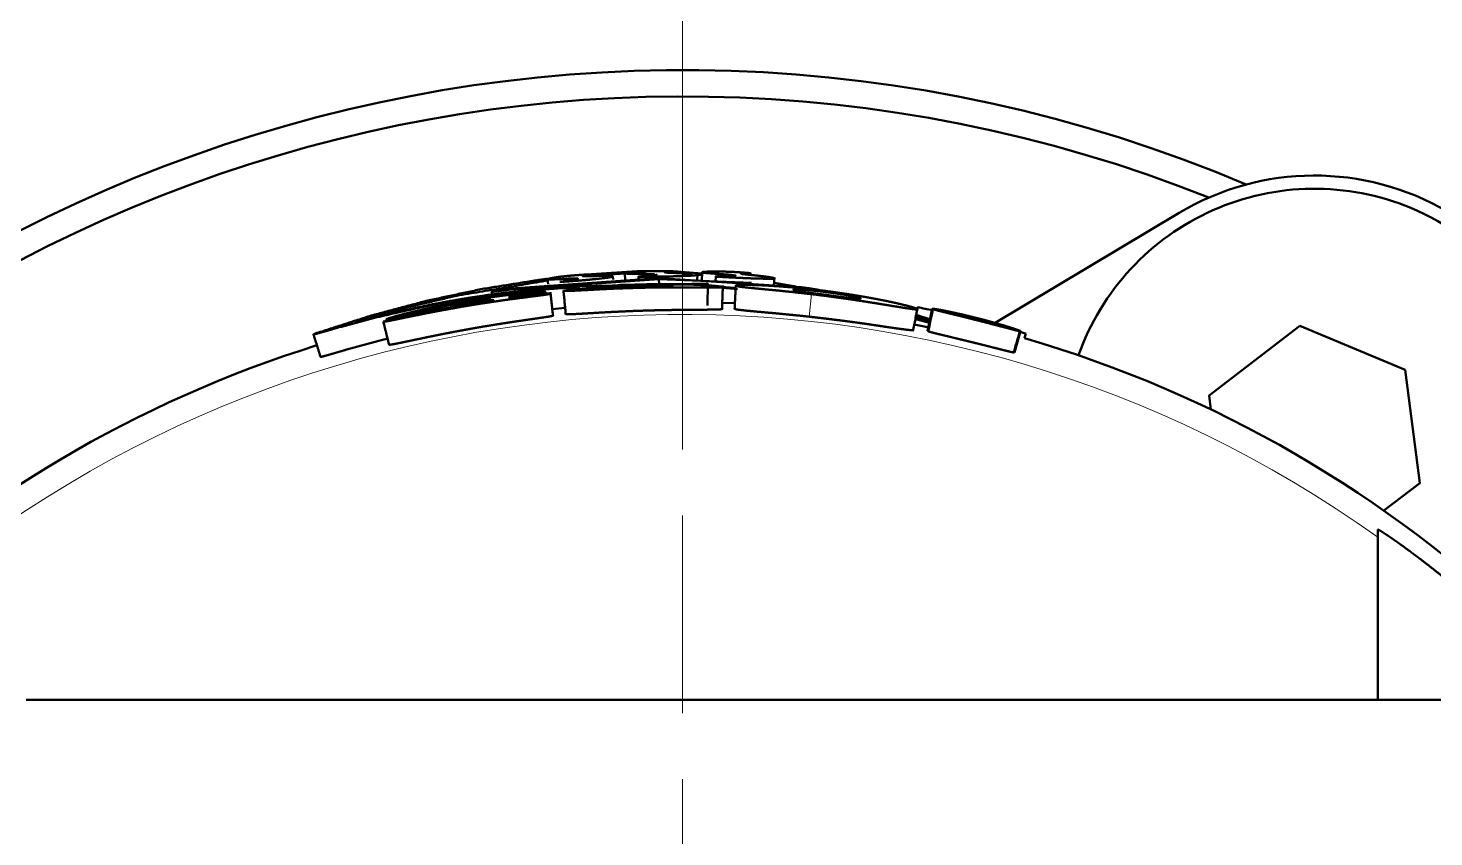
# Paper-space layout 'Layout1' of a CAD drawing. Header units: millimetres. Extents: x 0 to 420, y 0 to 297.
# Drawn here: x 152.55 to 173.88, y 252.04 to 264.31 of the extents above; entities that cross this region are included whole.
import ezdxf

# ---------------------------------------------------------------- set-up
doc = ezdxf.new("R2010")
doc.units = ezdxf.units.MM
doc.layers.add('170', color=7, linetype='Continuous', true_color=0xffffff)

psp = doc.layouts.get("Layout1")

# ---------------------------------------------------------------- linework, layer by layer
at = {"layer": '170', "color": 5, "linetype": 'Continuous', "lineweight": 13}
for p, q in [((162.478, 257.917), (162.478, 266.667)), ((162.478, 253.917), (162.478, 256.917)), ((162.478, 244.167), (162.478, 252.917))]:
    psp.add_line(p, q, dxfattribs=at)
at = {"layer": '170', "color": 155, "linetype": 'Continuous', "lineweight": 50}
for p, q in [((170.012, 261.505), (167.219, 259.835)), ((159.872, 260.358), (162.119, 260.512)), ((159.872, 260.344), (162.119, 260.498)), ((160.43, 260.499), (160.438, 260.425)), ((160.671, 260.503), (160.675, 260.466)), ((160.921, 260.393), (162.861, 260.436)), ((161.092, 260.534), (161.088, 260.57)), ((161.602, 260.586), (161.091, 260.549)), ((161.781, 260.62), (161.094, 260.575)), ((161.423, 260.496), (161.418, 260.539)), ((161.601, 260.596), (161.606, 260.477)), ((161.808, 260.541), (161.81, 260.491)), ((162.068, 260.623), (162.107, 260.623)), ((162.119, 260.512), (164.265, 260.378)), ((162.119, 260.498), (163.522, 260.442)), ((162.119, 260.498), (162.12, 260.423)), ((162.774, 260.583), (162.453, 260.61)), ((162.699, 260.476), (162.701, 260.577)), ((162.774, 260.558), (162.702, 260.564)), ((162.774, 260.611), (162.771, 260.471)), ((162.861, 260.436), (162.854, 260.1)), ((162.98, 260.544), (162.977, 260.458)), ((163.043, 260.577), (163.042, 260.541)), ((163.504, 260.548), (163.507, 260.593)), ((163.864, 260.403), (163.874, 260.523)), ((164.194, 260.389), (163.868, 260.444)), ((159.578, 260.312), (159.586, 260.259)), ((160.716, 260.335), (160.717, 260.329)), ((161.536, 260.414), (162.86, 260.419)), ((163.036, 260.382), (162.86, 260.394)), ((163.311, 260.349), (163.087, 260.367)), ((164.192, 260.373), (164.266, 260.364)), ((157.937, 259.856), (158.773, 260.041)), ((157.978, 259.888), (158.794, 260.067)), ((158.794, 260.067), (158.8, 260.034)), ((160.5, 260.045), (160.695, 260.065)), ((163.079, 260.142), (163.271, 260.134)), ((166.194, 259.713), (166.264, 260.05)), ((165.992, 259.811), (166.216, 259.766)), ((166.231, 259.835), (166.009, 259.893)), ((166.233, 259.847), (166.012, 259.905)), ((166.236, 259.865), (166.016, 259.931)), ((166.241, 259.889), (166.021, 259.956)), ((170.465, 258.737), (171.841, 259.789)), ((171.841, 259.789), (173.44, 259.123)), ((157.364, 259.426), (158.001, 259.598)), ((166.194, 259.713), (166.205, 259.714)), ((167.513, 259.388), (167.606, 259.71)), ((167.594, 259.711), (167.598, 259.727)), ((167.686, 259.675), (167.665, 259.604)), ((167.503, 259.394), (167.513, 259.388)), ((173.44, 259.123), (173.663, 257.406)), ((170.493, 258.523), (170.465, 258.737)), ((173.663, 257.406), (173.118, 256.989)), ((173.024, 255.119), (173.024, 255.372))]:
    psp.add_line(p, q, dxfattribs=at)
at = {"layer": '170', "color": 155, "linetype": 'Continuous', "lineweight": 13}
for p, q in [((162.265, 260.541), (162.265, 260.51)), ((164.433, 260.272), (164.396, 259.93))]:
    psp.add_line(p, q, dxfattribs=at)
at = {"layer": '170', "color": 155, "linetype": 'Continuous', "lineweight": 50}
for centre, radius, start, end in [((162.478, 241.667), 22, 67.125, 232.2806), ((162.478, 241.667), 21.6, 68.3062, 231.0994), ((172.064, 258.071), 4, 59.7, 120.874), ((172.064, 258.071), 3.8, 67.4, 160.415), ((172.064, 258.071), 3.8, 318.5787, 67.4), ((162.475, 241.793), 18.625, 78.2398, 78.9617), ((162.475, 241.793), 18.625, 73.7517, 74.1023), ((162.475, 241.793), 18.552, 46.0839, 73.7517), ((162.475, 241.793), 18.552, 107.3942, 133.7517)]:
    psp.add_arc(centre, radius, start, end, dxfattribs=at)
at = {"layer": '170', "color": 155, "linetype": 'Continuous', "lineweight": 13}
for centre, radius, start, end in [((172.064, 258.071), 3.8, 67.4, 160.415), ((172.064, 258.071), 3.8, 318.5787, 67.4), ((162.475, 241.793), 18.17, 54.5062, 129.1987)]:
    psp.add_arc(centre, radius, start, end, dxfattribs=at)
at = {"layer": '170', "color": 155, "linetype": 'Continuous', "lineweight": 50}
for points, knots in [([(160.43, 260.505), (160.252, 260.481), (159.417, 260.347), (158.585, 260.169), (157.754, 259.948), (156.929, 259.683)], [0, 0, 0.049715, 0.284529, 0.520704, 0.759331, 1, 1]), ([(160.433, 260.48), (159.051, 260.248), (158.281, 260.068), (157.516, 259.85)], [0, 0, 0.469129, 0.73365, 1, 1]), ([(160.591, 260.532), (160.557, 260.527), (160.527, 260.522), (160.498, 260.517), (160.474, 260.512), (160.455, 260.508), (160.441, 260.504), (160.433, 260.501), (160.43, 260.499)], [0, 0, 0.20824, 0.39321, 0.573424, 0.722486, 0.839842, 0.925083, 0.97785, 1, 1]), ([(160.43, 260.499), (160.434, 260.497), (160.443, 260.496), (160.461, 260.495), (160.488, 260.495), (160.522, 260.496), (160.565, 260.498), (160.614, 260.5), (160.671, 260.503)], [0, 0, 0.015376, 0.053532, 0.130096, 0.240258, 0.383404, 0.558461, 0.764451, 1, 1]), ([(161.056, 260.564), (161.067, 260.566), (161.076, 260.567), (161.08, 260.567), (161.083, 260.568), (161.085, 260.568), (161.087, 260.569), (161.088, 260.57), (161.087, 260.57), (161.083, 260.571), (161.077, 260.571), (161.068, 260.571), (161.056, 260.571), (161.043, 260.57), (161.027, 260.57), (161.01, 260.569), (160.991, 260.568), (160.97, 260.567), (160.948, 260.566), (160.925, 260.564), (160.9, 260.562), (160.875, 260.56), (160.85, 260.559), (160.824, 260.556), (160.798, 260.554), (160.773, 260.552), (160.748, 260.55), (160.724, 260.547), (160.701, 260.545), (160.678, 260.543), (160.668, 260.541), (160.657, 260.54), (160.638, 260.538), (160.621, 260.536), (160.605, 260.534), (160.591, 260.532)], [0, 0, 0.021449, 0.038304, 0.045079, 0.050735, 0.055211, 0.058496, 0.061542, 0.063978, 0.071219, 0.083386, 0.100157, 0.121503, 0.147058, 0.176262, 0.209095, 0.245288, 0.28422, 0.325716, 0.369856, 0.415844, 0.46286, 0.510884, 0.559488, 0.607856, 0.655831, 0.70322, 0.749137, 0.793024, 0.834919, 0.8551, 0.874581, 0.911017, 0.944184, 0.974031, 1, 1]), ([(160.617, 260.459), (160.618, 260.459), (160.62, 260.459), (160.622, 260.459), (160.627, 260.459), (160.632, 260.459), (160.639, 260.459), (160.646, 260.459), (160.655, 260.46), (160.665, 260.46), (160.676, 260.461), (160.688, 260.462), (160.714, 260.463), (160.744, 260.465), (160.776, 260.468), (160.828, 260.472), (160.845, 260.473), (160.882, 260.476)], [0, 0, 0.001951, 0.008458, 0.019526, 0.035139, 0.055396, 0.080345, 0.109678, 0.143045, 0.18045, 0.222007, 0.267294, 0.367076, 0.479019, 0.600734, 0.795711, 0.863321, 1, 1]), ([(160.671, 260.503), (160.721, 260.506), (160.765, 260.508), (160.803, 260.509), (160.834, 260.509), (160.847, 260.509), (160.858, 260.509), (160.868, 260.509), (160.876, 260.508), (160.886, 260.507), (160.89, 260.505), (160.889, 260.504), (160.886, 260.502), (160.882, 260.501), (160.875, 260.499), (160.858, 260.495), (160.833, 260.491), (160.818, 260.489), (160.801, 260.486), (160.783, 260.484), (160.763, 260.481), (160.719, 260.475), (160.669, 260.468)], [0, 0, 0.112883, 0.211519, 0.296111, 0.366495, 0.396177, 0.421905, 0.443615, 0.461436, 0.485382, 0.494441, 0.497975, 0.504972, 0.515786, 0.530468, 0.571345, 0.627736, 0.661793, 0.699642, 0.740993, 0.785842, 0.885912, 1, 1]), ([(160.882, 260.476), (160.885, 260.476), (160.929, 260.48), (160.972, 260.483), (161.013, 260.487), (161.05, 260.49), (161.073, 260.492), (161.093, 260.495)], [0, 0, 0.01467, 0.223735, 0.426644, 0.618522, 0.793297, 0.902939, 1, 1]), ([(160.959, 260.547), (160.96, 260.549), (160.965, 260.55), (160.973, 260.552), (160.984, 260.554), (161.014, 260.559), (161.056, 260.564)], [0, 0, 0.021539, 0.073367, 0.156418, 0.269746, 0.578523, 1, 1]), ([(161.114, 260.546), (161.079, 260.545), (161.048, 260.544), (161.021, 260.544), (160.999, 260.544), (160.981, 260.544), (160.969, 260.545), (160.961, 260.546), (160.959, 260.547)], [0, 0, 0.227031, 0.426797, 0.598244, 0.740261, 0.85169, 0.931818, 0.980905, 1, 1]), ([(161.093, 260.495), (161.166, 260.502), (161.23, 260.509), (161.285, 260.515), (161.331, 260.521), (161.341, 260.522), (161.351, 260.523), (161.36, 260.525), (161.368, 260.526), (161.383, 260.528), (161.395, 260.531), (161.411, 260.535), (161.418, 260.538), (161.418, 260.54), (161.414, 260.541), (161.409, 260.543), (161.4, 260.544), (161.377, 260.546), (161.343, 260.548), (161.322, 260.548), (161.299, 260.549), (161.274, 260.549), (161.247, 260.549), (161.185, 260.548), (161.114, 260.546)], [0, 0, 0.115459, 0.216742, 0.304097, 0.377381, 0.393476, 0.408633, 0.422761, 0.435916, 0.459237, 0.478648, 0.505833, 0.517813, 0.520561, 0.526087, 0.53537, 0.548493, 0.586244, 0.639356, 0.67174, 0.707982, 0.74784, 0.791234, 0.888497, 1, 1]), ([(161.778, 260.611), (161.733, 260.608), (161.695, 260.604), (161.663, 260.6), (161.637, 260.597), (161.627, 260.596), (161.618, 260.594), (161.611, 260.592), (161.606, 260.591), (161.602, 260.588), (161.604, 260.586), (161.608, 260.585), (161.614, 260.584), (161.622, 260.583), (161.632, 260.583), (161.656, 260.581), (161.686, 260.58), (161.724, 260.58), (161.767, 260.579), (161.816, 260.579), (161.871, 260.578)], [0, 0, 0.10013, 0.185954, 0.257763, 0.315426, 0.338799, 0.358342, 0.373887, 0.385551, 0.397548, 0.405199, 0.414614, 0.428084, 0.445552, 0.466874, 0.520669, 0.58914, 0.672143, 0.768791, 0.878099, 1, 1]), ([(162.038, 260.622), (162, 260.621), (161.962, 260.62), (161.943, 260.619), (161.925, 260.619), (161.907, 260.618), (161.889, 260.617), (161.857, 260.616), (161.827, 260.614), (161.8, 260.613), (161.778, 260.611)], [0, 0, 0.148286, 0.293336, 0.364677, 0.435193, 0.504326, 0.571202, 0.697196, 0.81274, 0.914906, 1, 1]), ([(162.068, 260.623), (161.988, 260.623), (161.914, 260.623), (161.854, 260.622), (161.804, 260.621), (161.792, 260.62), (161.781, 260.62)], [0, 0, 0.276614, 0.537052, 0.74354, 0.920595, 0.961699, 1, 1]), ([(161.859, 260.543), (161.838, 260.542), (161.822, 260.54), (161.816, 260.54), (161.812, 260.539), (161.809, 260.539), (161.808, 260.538), (161.808, 260.538), (161.81, 260.537), (161.814, 260.537), (161.819, 260.536), (161.825, 260.536), (161.833, 260.536), (161.842, 260.536), (161.853, 260.536), (161.864, 260.536), (161.877, 260.536), (161.891, 260.536), (161.905, 260.536), (161.936, 260.536), (161.97, 260.536), (162.043, 260.537), (162.118, 260.538)], [0, 0, 0.057529, 0.10088, 0.117074, 0.129142, 0.13705, 0.140736, 0.142441, 0.148058, 0.157806, 0.171636, 0.189571, 0.211326, 0.236622, 0.265374, 0.297525, 0.332619, 0.370172, 0.410096, 0.496749, 0.589947, 0.790927, 1, 1]), ([(162.085, 260.566), (162.085, 260.566), (162.084, 260.564), (162.081, 260.563), (162.076, 260.562), (162.069, 260.561), (162.051, 260.558), (162.026, 260.555), (162.011, 260.554), (161.994, 260.553), (161.975, 260.551), (161.955, 260.55), (161.91, 260.547), (161.859, 260.543)], [0, 0, 0.001005, 0.008396, 0.022612, 0.044428, 0.073773, 0.154876, 0.265765, 0.332371, 0.406566, 0.488351, 0.577232, 0.77511, 1, 1]), ([(161.87, 260.578), (161.92, 260.578), (161.963, 260.577), (162, 260.575), (162.031, 260.574), (162.054, 260.572)], [0, 0, 0.270645, 0.505992, 0.706906, 0.873304, 1, 1]), ([(162.117, 260.623), (162.078, 260.622), (162.038, 260.622)], [0, 0, 0.496577, 1, 1]), ([(162.304, 260.615), (162.316, 260.616), (162.326, 260.616), (162.329, 260.617), (162.332, 260.617), (162.333, 260.617), (162.334, 260.618), (162.333, 260.618), (162.332, 260.619), (162.33, 260.619), (162.326, 260.619), (162.317, 260.62), (162.304, 260.621), (162.288, 260.621), (162.27, 260.622), (162.259, 260.622), (162.248, 260.622), (162.237, 260.623), (162.225, 260.623), (162.2, 260.623), (162.173, 260.623), (162.146, 260.623), (162.117, 260.623)], [0, 0, 0.052116, 0.090285, 0.104106, 0.114212, 0.120512, 0.123202, 0.125536, 0.131411, 0.141147, 0.154594, 0.192167, 0.243815, 0.30813, 0.383456, 0.425143, 0.46925, 0.515318, 0.563221, 0.664411, 0.771903, 0.883988, 1, 1]), ([(162.118, 260.538), (162.179, 260.539), (162.237, 260.54), (162.285, 260.541), (162.326, 260.542), (162.332, 260.542), (162.338, 260.543)], [0, 0, 0.276346, 0.54028, 0.756668, 0.946407, 0.973605, 1, 1]), ([(162.364, 260.593), (162.303, 260.595), (162.255, 260.597), (162.246, 260.598), (162.237, 260.599), (162.23, 260.599), (162.223, 260.6), (162.213, 260.601), (162.207, 260.603), (162.205, 260.604), (162.205, 260.604), (162.205, 260.605), (162.207, 260.606), (162.213, 260.607), (162.223, 260.609), (162.237, 260.61), (162.256, 260.612), (162.278, 260.613), (162.304, 260.615)], [0, 0, 0.237574, 0.419388, 0.456197, 0.489328, 0.518542, 0.543851, 0.582955, 0.606879, 0.613344, 0.616801, 0.620305, 0.626981, 0.651325, 0.690755, 0.745348, 0.815389, 0.900469, 1, 1]), ([(162.453, 260.61), (162.423, 260.612), (162.389, 260.614), (162.369, 260.615), (162.349, 260.616), (162.334, 260.616)], [0, 0, 0.25042, 0.54282, 0.703776, 0.872781, 1, 1]), ([(162.338, 260.543), (162.418, 260.545), (162.488, 260.548), (162.55, 260.55), (162.602, 260.552), (162.643, 260.555), (162.673, 260.558), (162.693, 260.561), (162.7, 260.564), (162.7, 260.564)], [0, 0, 0.218507, 0.412243, 0.581195, 0.724387, 0.838699, 0.922258, 0.975484, 0.998525, 1, 1]), ([(162.622, 260.578), (162.616, 260.579), (162.567, 260.583), (162.509, 260.586), (162.441, 260.59), (162.364, 260.593)], [0, 0, 0.025071, 0.214279, 0.440464, 0.702379, 1, 1]), ([(162.95, 260.616), (162.905, 260.615), (162.867, 260.614), (162.834, 260.612), (162.809, 260.611), (162.798, 260.61), (162.79, 260.609), (162.783, 260.607), (162.778, 260.606), (162.773, 260.604), (162.776, 260.602), (162.78, 260.6), (162.786, 260.599), (162.794, 260.598), (162.803, 260.596), (162.827, 260.594), (162.858, 260.591), (162.895, 260.588), (162.939, 260.584), (162.988, 260.581), (163.043, 260.577)], [0, 0, 0.100075, 0.1861, 0.25811, 0.315709, 0.338898, 0.358118, 0.3733, 0.38456, 0.395811, 0.403902, 0.413401, 0.42687, 0.444208, 0.465376, 0.51895, 0.587445, 0.670838, 0.768042, 0.87784, 1, 1]), ([(163.211, 260.61), (163.172, 260.612), (163.134, 260.613), (163.097, 260.614), (163.062, 260.615), (163.045, 260.615), (163.029, 260.616), (163.014, 260.616), (162.999, 260.616), (162.972, 260.616), (162.95, 260.616)], [0, 0, 0.148352, 0.293741, 0.435966, 0.571623, 0.635813, 0.69758, 0.757004, 0.813529, 0.915153, 1, 1]), ([(163.037, 260.543), (163.021, 260.543), (163.007, 260.543), (162.995, 260.542), (162.987, 260.542), (162.981, 260.541), (162.979, 260.541), (162.98, 260.54), (162.985, 260.539), (162.992, 260.538), (163.003, 260.537), (163.016, 260.536), (163.031, 260.535), (163.049, 260.534), (163.068, 260.533), (163.09, 260.532), (163.113, 260.53), (163.162, 260.528), (163.215, 260.525), (163.269, 260.523), (163.296, 260.521), (163.349, 260.519), (163.375, 260.518), (163.425, 260.515), (163.449, 260.514), (163.471, 260.514), (163.491, 260.513), (163.51, 260.512)], [0, 0, 0.027828, 0.051399, 0.070663, 0.085155, 0.094452, 0.098474, 0.100619, 0.108043, 0.120914, 0.138707, 0.160894, 0.187228, 0.21715, 0.250313, 0.286698, 0.32571, 0.409463, 0.49875, 0.590542, 0.636734, 0.727343, 0.771742, 0.856552, 0.895997, 0.933386, 0.968282, 1, 1]), ([(163.043, 260.577), (163.097, 260.573), (163.145, 260.569), (163.166, 260.568), (163.186, 260.566), (163.205, 260.564), (163.221, 260.562), (163.249, 260.559), (163.268, 260.555), (163.275, 260.554), (163.28, 260.552), (163.283, 260.551), (163.284, 260.55), (163.28, 260.548), (163.267, 260.546), (163.258, 260.545), (163.247, 260.545), (163.234, 260.544), (163.219, 260.544), (163.183, 260.543), (163.141, 260.543), (163.117, 260.543), (163.092, 260.543), (163.065, 260.543), (163.037, 260.543)], [0, 0, 0.110738, 0.208632, 0.252744, 0.293605, 0.331152, 0.365195, 0.421542, 0.461925, 0.476236, 0.486614, 0.493095, 0.496131, 0.506108, 0.531665, 0.55037, 0.573092, 0.599882, 0.6306, 0.702817, 0.788684, 0.836604, 0.88785, 0.942399, 1, 1]), ([(163.471, 260.587), (163.487, 260.587), (163.499, 260.587), (163.503, 260.587), (163.505, 260.587), (163.506, 260.588), (163.506, 260.588), (163.505, 260.589), (163.502, 260.589), (163.498, 260.59), (163.492, 260.591), (163.485, 260.592), (163.477, 260.593), (163.468, 260.593), (163.458, 260.594), (163.435, 260.596), (163.409, 260.599), (163.395, 260.6), (163.38, 260.601), (163.365, 260.602), (163.349, 260.603), (163.316, 260.605), (163.282, 260.607), (163.246, 260.609), (163.211, 260.61)], [0, 0, 0.049257, 0.084013, 0.095834, 0.103678, 0.107616, 0.109093, 0.114015, 0.122982, 0.135828, 0.152517, 0.172949, 0.196987, 0.224243, 0.25457, 0.324098, 0.403514, 0.446179, 0.490858, 0.537395, 0.585357, 0.684331, 0.787321, 0.892989, 1, 1]), ([(163.537, 260.561), (163.471, 260.567), (163.419, 260.573), (163.409, 260.574), (163.399, 260.575), (163.39, 260.576), (163.383, 260.577), (163.372, 260.579), (163.365, 260.581), (163.363, 260.582), (163.362, 260.583), (163.363, 260.584), (163.365, 260.584), (163.372, 260.585), (163.383, 260.586), (163.399, 260.587), (163.419, 260.587), (163.443, 260.587), (163.471, 260.587)], [0, 0, 0.232384, 0.414209, 0.451667, 0.485514, 0.515564, 0.541748, 0.582612, 0.607855, 0.614689, 0.618049, 0.621364, 0.627985, 0.652619, 0.692633, 0.747889, 0.817855, 0.901899, 1, 1]), ([(163.51, 260.512), (163.589, 260.51), (163.66, 260.508), (163.721, 260.506), (163.774, 260.505), (163.815, 260.505), (163.845, 260.506), (163.865, 260.508), (163.872, 260.511), (163.869, 260.514), (163.853, 260.519), (163.841, 260.522), (163.826, 260.525), (163.818, 260.526), (163.809, 260.528), (163.799, 260.529), (163.788, 260.531), (163.74, 260.538), (163.681, 260.545), (163.649, 260.549), (163.614, 260.553), (163.576, 260.557), (163.537, 260.561)], [0, 0, 0.113017, 0.213266, 0.300698, 0.37477, 0.4338, 0.476874, 0.504235, 0.515982, 0.523645, 0.546509, 0.563856, 0.585193, 0.597377, 0.610583, 0.624798, 0.639999, 0.709744, 0.793234, 0.839964, 0.890029, 0.943443, 1, 1]), ([(160.879, 260.382), (160.279, 260.336), (159.974, 260.304), (159.669, 260.267), (159.364, 260.224), (159.061, 260.175), (158.759, 260.121), (158.457, 260.062), (157.859, 259.926), (157.265, 259.769)], [0, 0, 0.163804, 0.247447, 0.331096, 0.414783, 0.498458, 0.582064, 0.665628, 0.832731, 1, 1]), ([(160.89, 260.395), (160.376, 260.357), (160.087, 260.329), (159.798, 260.295), (159.509, 260.257), (159.222, 260.214), (158.935, 260.166), (158.649, 260.112), (158.08, 259.991), (157.516, 259.85)], [0, 0, 0.150527, 0.235485, 0.320438, 0.405419, 0.490416, 0.575378, 0.660295, 0.830084, 1, 1]), ([(157.937, 259.856), (157.939, 259.855), (157.946, 259.855), (157.951, 259.855), (157.958, 259.856), (157.966, 259.857), (157.975, 259.858), (157.998, 259.862), (158.025, 259.867), (158.059, 259.873), (158.097, 259.881), (158.14, 259.89), (158.187, 259.899), (158.291, 259.921), (158.32, 259.927), (158.378, 259.939), (158.469, 259.957), (158.532, 259.97), (158.596, 259.983), (158.662, 259.996), (158.695, 260.002), (158.729, 260.008), (158.762, 260.015), (158.796, 260.021), (158.931, 260.046), (159.068, 260.071), (159.137, 260.083), (159.205, 260.094), (159.275, 260.106), (159.344, 260.117), (159.482, 260.139), (159.619, 260.159), (159.754, 260.179), (159.887, 260.197), (159.919, 260.201), (159.985, 260.21), (160.08, 260.222), (160.169, 260.234), (160.226, 260.241), (160.303, 260.251), (160.347, 260.257), (160.368, 260.259), (160.387, 260.262), (160.404, 260.265), (160.412, 260.266), (160.419, 260.267), (160.444, 260.271), (160.461, 260.274), (160.467, 260.276), (160.472, 260.277), (160.474, 260.278), (160.475, 260.279), (160.474, 260.28), (160.471, 260.281), (160.467, 260.281), (160.46, 260.282), (160.441, 260.282), (160.413, 260.281), (160.396, 260.28), (160.377, 260.279), (160.357, 260.278), (160.334, 260.276), (160.31, 260.274), (160.284, 260.273), (160.257, 260.27), (160.229, 260.268), (160.17, 260.263), (160.107, 260.256), (160.074, 260.253), (160.041, 260.25), (160.008, 260.246), (159.974, 260.242), (159.906, 260.234), (159.836, 260.226)], [0, 0, 0.000789, 0.002914, 0.004559, 0.006617, 0.009098, 0.012024, 0.019159, 0.027989, 0.038482, 0.050583, 0.064231, 0.079129, 0.11236, 0.121349, 0.139891, 0.168777, 0.188679, 0.20905, 0.229856, 0.240402, 0.25099, 0.261603, 0.272238, 0.315012, 0.358118, 0.379782, 0.401512, 0.423323, 0.445161, 0.488585, 0.531516, 0.57389, 0.61559, 0.625891, 0.646332, 0.676169, 0.70427, 0.721911, 0.745996, 0.760057, 0.766429, 0.772337, 0.777743, 0.780225, 0.782551, 0.790364, 0.795879, 0.797809, 0.799198, 0.800058, 0.800455, 0.800842, 0.801713, 0.803161, 0.805229, 0.811261, 0.819855, 0.825123, 0.83099, 0.837414, 0.84439, 0.851909, 0.859947, 0.86842, 0.877224, 0.895711, 0.915315, 0.9255, 0.935846, 0.946296, 0.956853, 0.978249, 1, 1]), ([(160.398, 260.304), (160.391, 260.306), (160.372, 260.307), (160.365, 260.307), (160.357, 260.307), (160.348, 260.306), (160.338, 260.306), (160.317, 260.305), (160.292, 260.304), (160.278, 260.303), (160.263, 260.302), (160.248, 260.301), (160.232, 260.3), (160.198, 260.297), (160.162, 260.294), (160.124, 260.291), (160.084, 260.287), (160.042, 260.283), (159.999, 260.278), (159.91, 260.269), (159.817, 260.258), (159.77, 260.252), (159.722, 260.246), (159.674, 260.24), (159.626, 260.233), (159.431, 260.205), (159.235, 260.174)], [0, 0, 0.005627, 0.022259, 0.028249, 0.035008, 0.0425, 0.0507, 0.069254, 0.090698, 0.10248, 0.114954, 0.128113, 0.141885, 0.170925, 0.201829, 0.234516, 0.268927, 0.304765, 0.341637, 0.418043, 0.497611, 0.538417, 0.579628, 0.621008, 0.662554, 0.830223, 1, 1]), ([(159.872, 260.358), (159.845, 260.354), (159.818, 260.35), (159.792, 260.346), (159.766, 260.343), (159.716, 260.335), (159.672, 260.327), (159.652, 260.324), (159.634, 260.321), (159.618, 260.318), (159.605, 260.315), (159.594, 260.313), (159.585, 260.311), (159.582, 260.31), (159.58, 260.309), (159.579, 260.309), (159.578, 260.308), (159.58, 260.308), (159.585, 260.308), (159.593, 260.308), (159.604, 260.309), (159.617, 260.311), (159.633, 260.313), (159.651, 260.315), (159.671, 260.317), (159.692, 260.32), (159.715, 260.323), (159.765, 260.33), (159.791, 260.333), (159.817, 260.337), (159.872, 260.344)], [0, 0, 0.046079, 0.091535, 0.136414, 0.180666, 0.264794, 0.340872, 0.375035, 0.40565, 0.432654, 0.45593, 0.474864, 0.488931, 0.49411, 0.497987, 0.500501, 0.501638, 0.50437, 0.512591, 0.526081, 0.544357, 0.567124, 0.593907, 0.62427, 0.658192, 0.695044, 0.734207, 0.818658, 0.862743, 0.907749, 1, 1]), ([(159.836, 260.226), (159.891, 260.233), (159.996, 260.247), (160.072, 260.256), (160.12, 260.263), (160.187, 260.271), (160.248, 260.279), (160.266, 260.282), (160.283, 260.284), (160.3, 260.286), (160.329, 260.29), (160.353, 260.294), (160.363, 260.296), (160.372, 260.297), (160.38, 260.299), (160.386, 260.3), (160.395, 260.302), (160.398, 260.304)], [0, 0, 0.097101, 0.284313, 0.418837, 0.504871, 0.62445, 0.73164, 0.764401, 0.79535, 0.824192, 0.875494, 0.918391, 0.936707, 0.952872, 0.966721, 0.978204, 0.993922, 1, 1]), ([(161.475, 260.381), (161.356, 260.375), (161.236, 260.368), (161.117, 260.361), (160.997, 260.352), (160.834, 260.34), (160.671, 260.325)], [0, 0, 0.148482, 0.296968, 0.445442, 0.593921, 0.796968, 1, 1]), ([(160.671, 260.325), (160.672, 260.322), (160.683, 260.32), (160.694, 260.32), (160.707, 260.32), (160.725, 260.32), (160.746, 260.321), (160.771, 260.321), (160.8, 260.323), (160.815, 260.323), (160.831, 260.324), (160.848, 260.325), (160.866, 260.326), (160.945, 260.33), (161.058, 260.336), (161.082, 260.338), (161.132, 260.34), (161.183, 260.343), (161.235, 260.346), (161.288, 260.348), (161.341, 260.351), (161.396, 260.354), (161.451, 260.356), (161.675, 260.364), (161.901, 260.37)], [0, 0, 0.002404, 0.011833, 0.020253, 0.031497, 0.045807, 0.063114, 0.083251, 0.106203, 0.118725, 0.131944, 0.145868, 0.160457, 0.224248, 0.315809, 0.335586, 0.375952, 0.417264, 0.459436, 0.502376, 0.546017, 0.590341, 0.635164, 0.816414, 1, 1]), ([(160.921, 260.393), (160.894, 260.381), (160.847, 260.367), (160.832, 260.363), (160.817, 260.359), (160.802, 260.356), (160.786, 260.352), (160.752, 260.344), (160.716, 260.335)], [0, 0, 0.136149, 0.369479, 0.439036, 0.511763, 0.586911, 0.664176, 0.825364, 1, 1]), ([(161.521, 260.389), (161.401, 260.383), (161.281, 260.377), (161.161, 260.37), (161.042, 260.362), (160.879, 260.349), (160.716, 260.335)], [0, 0, 0.148656, 0.297313, 0.44598, 0.594623, 0.797316, 1, 1]), ([(161.901, 260.37), (162.023, 260.373), (162.143, 260.374), (162.262, 260.375), (162.38, 260.375), (162.409, 260.375), (162.466, 260.375), (162.495, 260.375), (162.55, 260.375), (162.604, 260.375), (162.708, 260.374), (162.733, 260.374), (162.78, 260.373), (162.886, 260.372), (162.958, 260.372), (162.974, 260.372), (162.988, 260.372), (163.002, 260.372), (163.014, 260.372), (163.036, 260.373), (163.054, 260.374), (163.062, 260.374), (163.068, 260.374), (163.074, 260.375), (163.078, 260.375), (163.084, 260.377), (163.087, 260.378), (163.086, 260.38), (163.082, 260.382), (163.075, 260.384), (163.064, 260.386), (163.03, 260.39), (162.981, 260.395), (162.967, 260.397), (162.951, 260.398), (162.934, 260.399), (162.916, 260.401), (162.879, 260.404), (162.838, 260.406), (162.816, 260.407), (162.793, 260.409), (162.77, 260.41), (162.746, 260.411), (162.695, 260.414), (162.643, 260.416), (162.589, 260.418), (162.533, 260.419), (162.504, 260.42), (162.475, 260.421), (162.446, 260.421), (162.417, 260.422), (162.358, 260.423), (162.299, 260.423), (162.239, 260.423), (162.179, 260.423), (162.118, 260.423), (162.057, 260.423), (161.996, 260.422), (161.935, 260.421), (161.875, 260.419), (161.815, 260.418), (161.755, 260.416), (161.696, 260.414), (161.637, 260.411), (161.58, 260.408), (161.525, 260.405), (161.472, 260.402)], [0, 0, 0.04335, 0.086261, 0.128695, 0.170604, 0.181001, 0.201545, 0.21164, 0.231458, 0.25075, 0.287616, 0.296448, 0.3134, 0.351295, 0.376724, 0.382328, 0.38756, 0.392401, 0.396867, 0.404679, 0.411061, 0.413733, 0.41606, 0.418044, 0.419673, 0.42192, 0.422973, 0.423611, 0.425178, 0.427946, 0.431992, 0.443988, 0.461476, 0.466759, 0.472417, 0.478412, 0.484709, 0.498191, 0.512841, 0.520603, 0.528662, 0.537026, 0.545673, 0.563606, 0.58226, 0.601592, 0.621563, 0.631775, 0.642087, 0.652446, 0.662859, 0.68384, 0.705011, 0.726347, 0.747842, 0.769506, 0.791262, 0.812976, 0.834588, 0.856107, 0.877513, 0.898798, 0.919935, 0.940911, 0.961427, 0.98116, 1, 1]), ([(161.472, 260.402), (161.485, 260.404), (161.498, 260.406), (161.51, 260.408), (161.521, 260.41), (161.53, 260.412), (161.536, 260.414)], [0, 0, 0.202926, 0.394437, 0.583273, 0.751188, 0.892922, 1, 1]), ([(161.909, 260.406), (161.968, 260.407), (162.027, 260.408), (162.056, 260.408), (162.084, 260.408), (162.111, 260.408), (162.138, 260.408), (162.164, 260.407), (162.188, 260.407), (162.211, 260.407), (162.232, 260.406), (162.251, 260.406), (162.268, 260.405), (162.282, 260.404), (162.294, 260.403), (162.305, 260.403), (162.313, 260.402), (162.319, 260.401), (162.323, 260.4), (162.325, 260.4), (162.325, 260.399), (162.323, 260.398), (162.318, 260.397), (162.312, 260.396), (162.304, 260.396), (162.292, 260.395), (162.279, 260.394), (162.263, 260.394), (162.245, 260.393), (162.225, 260.393), (162.203, 260.392), (162.179, 260.391), (162.153, 260.391), (162.127, 260.39), (162.043, 260.389), (161.925, 260.386), (161.836, 260.384), (161.777, 260.383), (161.748, 260.382), (161.691, 260.381), (161.638, 260.38), (161.613, 260.379), (161.59, 260.379), (161.568, 260.379), (161.548, 260.378), (161.531, 260.378), (161.516, 260.378), (161.504, 260.378), (161.494, 260.379), (161.486, 260.379), (161.48, 260.38), (161.477, 260.38), (161.475, 260.381)], [0, 0, 0.047005, 0.093148, 0.115901, 0.138221, 0.159881, 0.180856, 0.201147, 0.220533, 0.238632, 0.255184, 0.270115, 0.28332, 0.294709, 0.30439, 0.31243, 0.318804, 0.323567, 0.326767, 0.32848, 0.329083, 0.330813, 0.334111, 0.339088, 0.345929, 0.354697, 0.365336, 0.377881, 0.392275, 0.408274, 0.425724, 0.444591, 0.464633, 0.485482, 0.551885, 0.644805, 0.715297, 0.761818, 0.784642, 0.829295, 0.871483, 0.891067, 0.90955, 0.926596, 0.941912, 0.95545, 0.967217, 0.977061, 0.984991, 0.991189, 0.995716, 0.99862, 1, 1]), ([(161.521, 260.389), (161.557, 260.392), (161.597, 260.394), (161.62, 260.395), (161.643, 260.397), (161.667, 260.398), (161.692, 260.399), (161.718, 260.4), (161.744, 260.401), (161.771, 260.402), (161.798, 260.403), (161.853, 260.405), (161.909, 260.406)], [0, 0, 0.093073, 0.198159, 0.255341, 0.315547, 0.378084, 0.442446, 0.508661, 0.576489, 0.645853, 0.716088, 0.857495, 1, 1]), ([(163.282, 260.364), (163.274, 260.364), (163.087, 260.379)], [0, 0, 0.040668, 1, 1]), ([(164.234, 260.366), (164.126, 260.376), (164.022, 260.384), (163.972, 260.388), (163.922, 260.392), (163.874, 260.395), (163.85, 260.396), (163.826, 260.398), (163.737, 260.403), (163.654, 260.407), (163.616, 260.408), (163.58, 260.409), (163.562, 260.41), (163.545, 260.41), (163.529, 260.411), (163.513, 260.411), (163.456, 260.412), (163.407, 260.412), (163.386, 260.412), (163.367, 260.411), (163.35, 260.411), (163.336, 260.41), (163.312, 260.408), (163.296, 260.406), (163.287, 260.404), (163.283, 260.401), (163.284, 260.399), (163.286, 260.398), (163.289, 260.396), (163.295, 260.394), (163.31, 260.391), (163.333, 260.387), (163.347, 260.385), (163.364, 260.382), (163.382, 260.38), (163.403, 260.378), (163.451, 260.372), (163.507, 260.367), (163.539, 260.363), (163.573, 260.36), (163.591, 260.358), (163.629, 260.355), (163.73, 260.345), (163.819, 260.337), (163.866, 260.332), (163.915, 260.328), (163.964, 260.323), (164.015, 260.317), (164.119, 260.307), (164.227, 260.295)], [0, 0, 0.056653, 0.11139, 0.138021, 0.164137, 0.189707, 0.202285, 0.214682, 0.261786, 0.304893, 0.324963, 0.344041, 0.353208, 0.362119, 0.370763, 0.379113, 0.409315, 0.43474, 0.445775, 0.455727, 0.464585, 0.472329, 0.484667, 0.493166, 0.498282, 0.500591, 0.501411, 0.502756, 0.504839, 0.507725, 0.516096, 0.528268, 0.53588, 0.544558, 0.554388, 0.565362, 0.59062, 0.620474, 0.637219, 0.655215, 0.664691, 0.684417, 0.737761, 0.784603, 0.809433, 0.835116, 0.861423, 0.88822, 0.943209, 1, 1]), ([(164.229, 260.317), (164.208, 260.321), (164.192, 260.324), (164.18, 260.327), (164.172, 260.329), (164.165, 260.332), (164.162, 260.334), (164.159, 260.336), (164.159, 260.338), (164.16, 260.339), (164.162, 260.341), (164.166, 260.342), (164.173, 260.343), (164.194, 260.345), (164.232, 260.344)], [0, 0, 0.141765, 0.250731, 0.333088, 0.39397, 0.437642, 0.467365, 0.487011, 0.499941, 0.512447, 0.532033, 0.562282, 0.605938, 0.748453, 1, 1]), ([(164.227, 260.295), (164.297, 260.287), (164.368, 260.279), (164.442, 260.271), (164.516, 260.262), (164.59, 260.252), (164.665, 260.243)], [0, 0, 0.159955, 0.321478, 0.48957, 0.658507, 0.829123, 1, 1]), ([(164.665, 260.259), (164.595, 260.268), (164.509, 260.278), (164.476, 260.283), (164.427, 260.289), (164.397, 260.293), (164.382, 260.295), (164.355, 260.298), (164.342, 260.3), (164.318, 260.303), (164.296, 260.306), (164.276, 260.309), (164.258, 260.312), (164.243, 260.315), (164.229, 260.317)], [0, 0, 0.160483, 0.3568, 0.433714, 0.544713, 0.614226, 0.647519, 0.710984, 0.740877, 0.796383, 0.846788, 0.892384, 0.933067, 0.968846, 1, 1]), ([(164.232, 260.344), (164.261, 260.343), (164.299, 260.34), (164.31, 260.34), (164.321, 260.339), (164.333, 260.338), (164.346, 260.337), (164.373, 260.335), (164.401, 260.332), (164.432, 260.329), (164.465, 260.325), (164.498, 260.322), (164.532, 260.318), (164.603, 260.31), (164.673, 260.301)], [0, 0, 0.066257, 0.151637, 0.176265, 0.202204, 0.229272, 0.257561, 0.317856, 0.383416, 0.453436, 0.52644, 0.602096, 0.680068, 0.839002, 1, 1]), ([(164.671, 260.317), (164.599, 260.326), (164.527, 260.334), (164.454, 260.343), (164.38, 260.351), (164.307, 260.359), (164.234, 260.366)], [0, 0, 0.164393, 0.328576, 0.49739, 0.665392, 0.833522, 1, 1]), ([(164.558, 260.331), (164.558, 260.331), (164.556, 260.332), (164.551, 260.334), (164.543, 260.335), (164.533, 260.338), (164.519, 260.34), (164.504, 260.343), (164.486, 260.346), (164.466, 260.349), (164.444, 260.353), (164.421, 260.356), (164.397, 260.36), (164.372, 260.364), (164.346, 260.367), (164.32, 260.371), (164.293, 260.374), (164.265, 260.378)], [0, 0, 0.000144, 0.006574, 0.023976, 0.051682, 0.088814, 0.134776, 0.188613, 0.249526, 0.317461, 0.391115, 0.469344, 0.552013, 0.637988, 0.726013, 0.815867, 0.907463, 1, 1]), ([(164.665, 260.243), (164.804, 260.224), (164.942, 260.205), (165.01, 260.195), (165.077, 260.186), (165.111, 260.18), (165.144, 260.175), (165.211, 260.165), (165.339, 260.145), (165.46, 260.126), (165.518, 260.116), (165.574, 260.107), (165.676, 260.09), (165.723, 260.083), (165.766, 260.076), (165.806, 260.069), (165.843, 260.063), (165.907, 260.054), (165.957, 260.047), (165.967, 260.045), (165.977, 260.044), (165.986, 260.043), (165.994, 260.042), (166.008, 260.041), (166.019, 260.041), (166.034, 260.041), (166.038, 260.044), (166.037, 260.046), (166.034, 260.049), (166.029, 260.052), (166.021, 260.055), (165.997, 260.064), (165.961, 260.075), (165.949, 260.079), (165.938, 260.082), (165.925, 260.085), (165.911, 260.089), (165.881, 260.097), (165.848, 260.105), (165.812, 260.114), (165.773, 260.124), (165.752, 260.128), (165.73, 260.134), (165.707, 260.139), (165.683, 260.144), (165.581, 260.166), (165.469, 260.188), (165.409, 260.2), (165.347, 260.211), (165.283, 260.223), (165.219, 260.234), (165.153, 260.245), (165.086, 260.256), (165.018, 260.267), (164.949, 260.278), (164.81, 260.298), (164.671, 260.317)], [0, 0, 0.050327, 0.100119, 0.124804, 0.149335, 0.161539, 0.173703, 0.197827, 0.244371, 0.288458, 0.309534, 0.329799, 0.366964, 0.383844, 0.399591, 0.414221, 0.427636, 0.450637, 0.468809, 0.472632, 0.47616, 0.479387, 0.482328, 0.487372, 0.491371, 0.496497, 0.498435, 0.499258, 0.500705, 0.50295, 0.506077, 0.515294, 0.52887, 0.533004, 0.537447, 0.542214, 0.547292, 0.558312, 0.570484, 0.58384, 0.598437, 0.606219, 0.614332, 0.622782, 0.631509, 0.668832, 0.70991, 0.731831, 0.754468, 0.777582, 0.801149, 0.825145, 0.849554, 0.874315, 0.899269, 0.949445, 1, 1]), ([(164.673, 260.301), (164.742, 260.292), (164.809, 260.282), (164.842, 260.277), (164.875, 260.272), (164.906, 260.267), (164.936, 260.263), (164.95, 260.26), (164.964, 260.258), (164.978, 260.256), (164.991, 260.254), (165.015, 260.249), (165.037, 260.245), (165.057, 260.241), (165.075, 260.238), (165.091, 260.235), (165.104, 260.232), (165.116, 260.229), (165.127, 260.226), (165.136, 260.224), (165.144, 260.222), (165.156, 260.218), (165.166, 260.215), (165.172, 260.212), (165.176, 260.21), (165.178, 260.207), (165.179, 260.206), (165.178, 260.204), (165.175, 260.202), (165.17, 260.201), (165.163, 260.201), (165.159, 260.201), (165.153, 260.201), (165.147, 260.201), (165.14, 260.201), (165.122, 260.202), (165.099, 260.204), (165.084, 260.205), (165.068, 260.207), (165.05, 260.209), (165.029, 260.211), (165.018, 260.213), (165.007, 260.214), (164.982, 260.217), (164.956, 260.22), (164.898, 260.228), (164.834, 260.236), (164.767, 260.245), (164.699, 260.254), (164.665, 260.259)], [0, 0, 0.06679, 0.132313, 0.16454, 0.196345, 0.22714, 0.256323, 0.270267, 0.2838, 0.296926, 0.309613, 0.333335, 0.354941, 0.374615, 0.392293, 0.407843, 0.421378, 0.433132, 0.443408, 0.452459, 0.460427, 0.473412, 0.48299, 0.489744, 0.494227, 0.497078, 0.498978, 0.500827, 0.503702, 0.508369, 0.515372, 0.519895, 0.525163, 0.531251, 0.5382, 0.555262, 0.577941, 0.591897, 0.607749, 0.625511, 0.6452, 0.655799, 0.666926, 0.690834, 0.716612, 0.773256, 0.835471, 0.900136, 0.966504, 1, 1]), ([(159.235, 260.174), (159.122, 260.155), (159.011, 260.135), (158.901, 260.114), (158.793, 260.093), (158.739, 260.082), (158.686, 260.071), (158.633, 260.06), (158.581, 260.049), (158.481, 260.026), (158.386, 260.004), (158.34, 259.993), (158.297, 259.983), (158.256, 259.972), (158.218, 259.962), (158.182, 259.953), (158.149, 259.944), (158.133, 259.94), (158.118, 259.936), (158.104, 259.931), (158.09, 259.927), (158.042, 259.913), (158.007, 259.902), (157.995, 259.897), (157.985, 259.893), (157.98, 259.891), (157.978, 259.888)], [0, 0, 0.08838, 0.17585, 0.262394, 0.348, 0.390434, 0.432607, 0.474436, 0.515617, 0.595248, 0.670929, 0.7071, 0.741642, 0.774145, 0.80468, 0.833298, 0.860004, 0.872641, 0.884794, 0.896466, 0.907588, 0.945971, 0.974509, 0.98502, 0.992827, 0.997798, 1, 1]), ([(159.247, 260.117), (159.163, 260.103), (159.08, 260.089), (158.999, 260.075), (158.96, 260.068), (158.924, 260.062), (158.89, 260.057), (158.861, 260.052), (158.848, 260.05), (158.836, 260.048), (158.825, 260.046), (158.815, 260.045), (158.806, 260.044), (158.798, 260.043), (158.791, 260.042), (158.786, 260.041), (158.777, 260.041), (158.773, 260.041)], [0, 0, 0.177936, 0.353318, 0.524795, 0.60626, 0.683472, 0.753793, 0.815391, 0.843071, 0.868672, 0.891946, 0.912853, 0.931526, 0.947984, 0.96228, 0.974326, 0.991658, 1, 1]), ([(158.794, 260.067), (158.799, 260.07), (158.816, 260.076), (158.822, 260.078), (158.83, 260.08), (158.839, 260.082), (158.849, 260.084), (158.86, 260.087), (158.872, 260.09), (158.885, 260.093), (158.899, 260.096), (158.931, 260.102), (158.965, 260.109), (158.984, 260.113), (159.003, 260.117), (159.022, 260.12), (159.042, 260.124), (159.082, 260.132), (159.124, 260.139), (159.166, 260.147), (159.21, 260.154)], [0, 0, 0.013428, 0.055438, 0.071676, 0.090516, 0.111842, 0.135703, 0.162113, 0.191213, 0.223136, 0.257658, 0.333088, 0.416256, 0.460411, 0.505705, 0.551867, 0.598865, 0.695357, 0.795133, 0.897045, 1, 1]), ([(159.204, 260.138), (159.143, 260.127), (159.083, 260.117), (159.053, 260.112), (159.023, 260.106), (158.964, 260.096)], [0, 0, 0.250425, 0.500785, 0.625841, 0.750802, 1, 1]), ([(158.964, 260.082), (159.004, 260.089), (159.045, 260.097), (159.119, 260.11), (159.193, 260.122)], [0, 0, 0.176747, 0.353792, 0.676778, 1, 1]), ([(158.964, 260.082), (158.964, 260.089), (158.964, 260.096)], [0, 0, 0.500002, 1, 1]), ([(159.193, 260.122), (159.264, 260.134), (159.334, 260.145), (159.368, 260.151), (159.402, 260.156), (159.419, 260.158), (159.436, 260.161), (159.452, 260.163), (159.468, 260.165), (159.483, 260.167), (159.498, 260.169), (159.512, 260.171), (159.526, 260.173), (159.55, 260.175), (159.571, 260.178), (159.58, 260.179), (159.588, 260.179), (159.595, 260.18), (159.601, 260.18), (159.609, 260.181), (159.612, 260.18)], [0, 0, 0.169519, 0.336735, 0.419223, 0.500806, 0.541227, 0.581094, 0.620032, 0.65787, 0.694536, 0.729873, 0.76382, 0.795899, 0.85366, 0.903122, 0.924643, 0.943644, 0.960054, 0.97385, 0.9931, 1, 1]), ([(159.563, 260.202), (159.561, 260.2), (159.555, 260.199), (159.55, 260.198), (159.544, 260.196), (159.538, 260.195), (159.531, 260.194), (159.523, 260.192), (159.514, 260.19), (159.504, 260.189), (159.494, 260.187), (159.471, 260.183), (159.446, 260.178), (159.418, 260.174), (159.39, 260.169), (159.33, 260.159), (159.204, 260.138)], [0, 0, 0.006979, 0.025274, 0.038451, 0.054157, 0.072229, 0.092517, 0.115007, 0.139742, 0.166641, 0.195454, 0.258402, 0.32831, 0.404062, 0.483233, 0.650247, 1, 1]), ([(159.21, 260.154), (159.274, 260.165), (159.338, 260.175), (159.369, 260.179), (159.399, 260.184), (159.429, 260.188), (159.457, 260.192), (159.47, 260.194), (159.482, 260.195), (159.493, 260.197), (159.504, 260.198), (159.522, 260.2), (159.537, 260.201), (159.549, 260.202), (159.557, 260.202), (159.562, 260.202), (159.563, 260.202)], [0, 0, 0.183278, 0.362807, 0.451099, 0.537896, 0.621392, 0.699717, 0.736607, 0.771295, 0.803344, 0.832896, 0.88479, 0.926791, 0.958771, 0.981462, 0.995146, 1, 1]), ([(159.612, 260.18), (159.609, 260.179), (159.602, 260.177), (159.596, 260.176), (159.59, 260.174), (159.583, 260.173), (159.575, 260.172), (159.566, 260.17), (159.557, 260.168), (159.546, 260.166), (159.524, 260.163), (159.512, 260.16), (159.486, 260.156), (159.43, 260.147), (159.4, 260.142), (159.309, 260.127), (159.247, 260.117)], [0, 0, 0.00778, 0.028337, 0.042988, 0.060224, 0.079856, 0.101792, 0.125977, 0.152258, 0.180339, 0.241728, 0.275047, 0.346252, 0.499645, 0.580795, 0.830688, 1, 1]), ([(161.911, 260.023), (161.689, 260.015), (161.47, 260.005), (161.363, 260), (161.257, 259.994), (161.155, 259.988), (161.06, 259.982), (161.015, 259.98), (160.972, 259.977), (160.932, 259.975), (160.895, 259.973), (160.861, 259.971), (160.83, 259.969), (160.816, 259.969), (160.803, 259.968), (160.79, 259.968), (160.778, 259.967), (160.758, 259.967), (160.741, 259.966), (160.733, 259.966), (160.727, 259.967), (160.721, 259.967), (160.717, 259.967), (160.704, 259.97)], [0, 0, 0.184168, 0.36481, 0.453634, 0.541199, 0.62573, 0.705029, 0.742426, 0.777852, 0.810768, 0.841248, 0.869344, 0.895005, 0.9069, 0.918083, 0.928495, 0.938135, 0.955179, 0.969302, 0.975286, 0.98057, 0.985172, 0.989103, 1, 1]), ([(163.075, 260.047), (163.075, 260.046), (163.073, 260.045), (163.067, 260.044), (163.058, 260.042), (163.044, 260.041), (163.027, 260.04), (163.006, 260.039), (162.981, 260.039), (162.952, 260.038), (162.883, 260.037), (162.801, 260.036), (162.607, 260.035), (162.498, 260.034), (162.443, 260.034), (162.386, 260.033), (162.27, 260.031), (162.152, 260.029), (162.032, 260.026), (161.911, 260.023)], [0, 0, 0.000171, 0.002557, 0.00769, 0.015947, 0.027374, 0.042031, 0.060077, 0.081725, 0.106757, 0.165809, 0.236158, 0.402642, 0.495917, 0.543872, 0.59252, 0.691762, 0.793441, 0.896515, 1, 1]), ([(164.194, 259.952), (164.087, 259.962), (163.985, 259.972), (163.935, 259.977), (163.862, 259.984), (163.814, 259.988), (163.704, 259.998), (163.624, 260.005), (163.551, 260.012), (163.517, 260.015), (163.486, 260.018), (163.431, 260.023), (163.384, 260.029), (163.364, 260.031), (163.346, 260.033), (163.33, 260.035), (163.316, 260.037), (163.294, 260.041), (163.278, 260.045), (163.27, 260.048), (163.267, 260.051), (163.267, 260.051)], [0, 0, 0.114554, 0.225067, 0.278784, 0.357308, 0.408197, 0.527431, 0.613527, 0.691584, 0.727563, 0.761214, 0.820876, 0.870983, 0.892694, 0.912239, 0.929598, 0.944793, 0.969049, 0.985708, 0.995581, 0.999796, 1, 1]), ([(167.606, 259.71), (167.603, 259.713), (167.593, 259.717), (167.585, 259.72), (167.576, 259.724), (167.565, 259.728), (167.553, 259.733), (167.523, 259.743), (167.487, 259.755), (167.446, 259.768), (167.401, 259.782), (167.377, 259.789), (167.351, 259.797), (167.325, 259.805), (167.298, 259.812), (167.243, 259.828), (167.185, 259.845), (167.155, 259.853), (167.125, 259.861), (167.095, 259.869), (167.064, 259.878), (167.003, 259.894), (166.941, 259.91), (166.878, 259.925), (166.817, 259.94), (166.756, 259.955), (166.696, 259.969), (166.666, 259.975), (166.637, 259.982), (166.608, 259.988), (166.581, 259.994), (166.553, 260), (166.527, 260.006), (166.501, 260.011), (166.476, 260.016), (166.429, 260.025), (166.388, 260.033), (166.369, 260.036), (166.351, 260.04), (166.335, 260.042), (166.32, 260.045), (166.296, 260.048), (166.278, 260.05), (166.272, 260.051), (166.268, 260.051), (166.265, 260.05), (166.264, 260.05)], [0, 0, 0.002926, 0.01074, 0.016541, 0.023658, 0.032045, 0.041619, 0.064271, 0.091416, 0.122444, 0.156752, 0.175098, 0.194194, 0.213863, 0.233991, 0.275602, 0.318972, 0.341224, 0.363677, 0.386254, 0.408968, 0.45481, 0.501151, 0.547412, 0.593113, 0.63825, 0.68279, 0.704758, 0.726305, 0.747347, 0.767896, 0.787959, 0.807507, 0.826558, 0.844983, 0.879265, 0.909863, 0.923766, 0.936704, 0.948629, 0.959378, 0.976995, 0.989584, 0.994037, 0.997234, 0.999177, 1, 1]), ([(166.264, 260.05), (166.267, 260.047), (166.277, 260.044), (166.285, 260.041), (166.294, 260.038), (166.306, 260.035), (166.318, 260.032), (166.348, 260.024), (166.385, 260.014), (166.426, 260.004), (166.473, 259.993), (166.523, 259.98), (166.633, 259.954), (166.721, 259.932), (166.781, 259.917), (166.812, 259.909), (166.873, 259.894), (166.936, 259.878), (166.998, 259.862), (167.059, 259.847), (167.12, 259.831), (167.179, 259.815), (167.238, 259.8), (167.293, 259.786), (167.346, 259.772), (167.397, 259.759), (167.443, 259.747), (167.484, 259.736), (167.502, 259.731), (167.52, 259.727), (167.536, 259.723), (167.55, 259.72), (167.574, 259.714), (167.591, 259.711), (167.598, 259.71), (167.602, 259.709), (167.605, 259.71), (167.606, 259.71)], [0, 0, 0.00292, 0.010683, 0.01644, 0.023507, 0.031856, 0.041383, 0.06392, 0.090981, 0.12198, 0.15627, 0.193699, 0.275226, 0.340885, 0.385942, 0.408662, 0.454507, 0.50086, 0.547147, 0.592863, 0.638008, 0.682527, 0.726057, 0.767645, 0.807222, 0.844664, 0.87897, 0.909601, 0.923513, 0.936473, 0.948423, 0.959201, 0.976886, 0.989532, 0.993996, 0.997214, 0.999171, 1, 1]), ([(160.51, 259.946), (160.499, 259.942), (160.483, 259.938), (160.46, 259.934), (160.446, 259.931), (160.43, 259.929), (160.412, 259.926), (160.393, 259.923), (160.35, 259.917), (160.302, 259.91), (160.25, 259.902), (160.222, 259.898), (160.135, 259.886), (160.011, 259.867), (159.947, 259.858), (159.881, 259.848), (159.815, 259.838), (159.748, 259.828), (159.681, 259.817), (159.613, 259.806), (159.545, 259.795), (159.477, 259.784), (159.408, 259.772), (159.34, 259.76), (159.271, 259.748), (159.203, 259.736), (159.134, 259.723), (159.066, 259.71), (158.998, 259.698), (158.931, 259.685), (158.865, 259.672), (158.799, 259.659), (158.735, 259.646), (158.67, 259.633), (158.576, 259.614), (158.545, 259.607), (158.484, 259.594), (158.425, 259.582), (158.343, 259.565), (158.317, 259.559), (158.267, 259.549), (158.221, 259.539), (158.179, 259.531), (158.142, 259.523), (158.11, 259.517), (158.095, 259.514), (158.082, 259.512), (158.071, 259.51), (158.061, 259.508), (158.044, 259.506), (158.033, 259.505), (158.029, 259.505), (158.026, 259.505), (158.024, 259.506), (158.024, 259.507)], [0, 0, 0.004929, 0.011368, 0.020557, 0.026208, 0.032574, 0.039671, 0.047427, 0.064601, 0.083809, 0.10484, 0.115855, 0.150496, 0.200049, 0.225937, 0.252154, 0.278634, 0.305352, 0.332292, 0.359425, 0.38675, 0.414229, 0.441774, 0.469302, 0.496834, 0.524369, 0.551901, 0.579349, 0.606593, 0.633583, 0.660326, 0.686794, 0.712984, 0.738872, 0.777079, 0.789626, 0.814232, 0.837843, 0.871257, 0.881826, 0.902019, 0.920554, 0.937302, 0.952266, 0.965365, 0.971174, 0.976415, 0.981067, 0.985159, 0.991746, 0.996308, 0.997867, 0.998956, 0.999621, 1, 1]), ([(164.624, 259.904), (164.516, 259.917), (164.407, 259.929), (164.3, 259.941), (164.194, 259.952)], [0, 0, 0.2525, 0.504028, 0.753613, 1, 1]), ([(165.976, 259.73), (165.972, 259.727), (165.966, 259.726), (165.958, 259.726), (165.934, 259.727), (165.899, 259.73), (165.888, 259.731), (165.876, 259.733), (165.864, 259.734), (165.85, 259.736), (165.821, 259.74), (165.789, 259.744), (165.753, 259.749), (165.694, 259.757), (165.672, 259.761), (165.626, 259.767), (165.415, 259.798), (165.356, 259.807), (165.295, 259.816), (165.232, 259.825), (165.168, 259.834), (165.102, 259.843), (165.036, 259.852), (165.002, 259.857), (164.968, 259.861), (164.9, 259.87), (164.763, 259.887), (164.624, 259.904)], [0, 0, 0.00379, 0.007939, 0.013848, 0.031453, 0.057631, 0.065637, 0.074264, 0.08353, 0.093402, 0.114863, 0.138655, 0.164867, 0.208968, 0.225004, 0.258994, 0.415177, 0.459104, 0.504546, 0.551008, 0.598451, 0.64683, 0.696104, 0.721063, 0.746164, 0.796526, 0.89787, 1, 1]), ([(167.273, 259.805), (167.267, 259.805), (167.249, 259.808), (167.235, 259.811), (167.219, 259.815), (167.209, 259.817), (167.199, 259.82), (167.188, 259.822), (167.176, 259.825), (167.151, 259.831), (167.124, 259.838), (167.11, 259.842), (167.095, 259.845), (167.065, 259.853), (167.034, 259.861), (166.97, 259.877), (166.938, 259.885), (166.873, 259.901), (166.841, 259.91), (166.826, 259.913), (166.81, 259.917), (166.795, 259.921), (166.766, 259.929), (166.751, 259.932), (166.724, 259.939), (166.7, 259.946), (166.688, 259.949), (166.677, 259.952), (166.667, 259.955), (166.657, 259.957), (166.641, 259.962), (166.627, 259.966), (166.622, 259.968), (166.617, 259.969), (166.613, 259.971), (166.609, 259.972), (166.605, 259.974), (166.604, 259.975)], [0, 0, 0.008489, 0.034893, 0.055259, 0.080083, 0.094123, 0.109303, 0.125672, 0.143116, 0.180499, 0.220879, 0.242162, 0.264084, 0.309081, 0.355537, 0.45131, 0.499407, 0.59555, 0.643255, 0.666592, 0.689574, 0.712163, 0.756218, 0.777566, 0.818013, 0.855137, 0.872392, 0.888748, 0.904154, 0.918429, 0.943424, 0.963866, 0.97241, 0.979778, 0.985939, 0.99092, 0.997513, 1, 1]), ([(166.604, 259.975), (166.606, 259.975), (166.61, 259.975), (166.614, 259.975), (166.618, 259.974), (166.623, 259.974), (166.629, 259.973), (166.643, 259.97), (166.659, 259.967), (166.679, 259.963), (166.702, 259.958), (166.727, 259.953), (166.755, 259.947), (166.784, 259.94), (166.814, 259.933), (166.845, 259.926), (166.877, 259.918), (166.909, 259.91), (166.942, 259.902), (166.958, 259.898), (166.99, 259.889), (167.006, 259.885), (167.038, 259.877), (167.068, 259.869), (167.083, 259.865), (167.098, 259.861), (167.112, 259.857), (167.127, 259.853), (167.153, 259.845), (167.178, 259.838), (167.189, 259.834), (167.2, 259.831), (167.21, 259.828), (167.22, 259.825), (167.237, 259.82), (167.25, 259.815), (167.256, 259.813), (167.26, 259.811), (167.264, 259.81), (167.268, 259.809), (167.272, 259.807), (167.273, 259.805)], [0, 0, 0.002416, 0.008924, 0.013869, 0.020003, 0.027363, 0.035902, 0.056304, 0.081213, 0.110771, 0.144512, 0.181707, 0.222173, 0.265231, 0.310099, 0.356647, 0.404229, 0.452094, 0.500147, 0.524239, 0.572547, 0.596574, 0.643725, 0.689566, 0.711987, 0.734055, 0.755797, 0.777069, 0.81737, 0.854383, 0.87163, 0.887995, 0.903447, 0.917851, 0.943067, 0.963689, 0.97229, 0.979721, 0.985901, 0.990902, 0.997494, 1, 1]), ([(156.929, 259.683), (156.906, 259.675), (156.889, 259.669), (156.884, 259.666), (156.88, 259.664), (156.878, 259.663), (156.877, 259.662), (156.879, 259.662), (156.883, 259.663), (156.888, 259.664), (156.895, 259.665), (156.904, 259.668), (156.915, 259.67), (156.927, 259.673), (156.94, 259.677), (156.955, 259.681), (156.971, 259.685), (156.988, 259.69), (157.024, 259.7), (157.044, 259.706), (157.064, 259.711), (157.106, 259.723), (157.15, 259.736), (157.173, 259.742), (157.265, 259.769)], [0, 0, 0.052874, 0.09136, 0.104999, 0.114592, 0.119985, 0.121635, 0.125418, 0.133387, 0.145438, 0.161486, 0.181492, 0.205178, 0.232171, 0.262353, 0.295724, 0.331847, 0.370196, 0.453287, 0.497873, 0.54393, 0.639605, 0.739765, 0.791105, 1, 1]), ([(167.502, 259.388), (167.499, 259.388), (167.492, 259.389), (167.482, 259.391), (167.472, 259.393), (167.459, 259.396), (167.43, 259.403), (167.395, 259.412), (167.354, 259.421), (167.309, 259.433), (167.285, 259.439), (167.234, 259.452), (167.207, 259.458), (167.095, 259.487), (167.035, 259.502), (166.975, 259.517), (166.914, 259.532), (166.883, 259.54), (166.852, 259.547), (166.79, 259.562), (166.73, 259.577), (166.61, 259.606), (166.498, 259.633), (166.396, 259.658), (166.373, 259.663), (166.33, 259.674), (166.311, 259.679), (166.292, 259.683), (166.276, 259.688), (166.26, 259.692), (166.246, 259.695), (166.223, 259.702), (166.207, 259.707), (166.204, 259.708)], [0, 0, 0.001839, 0.007529, 0.014524, 0.022787, 0.032266, 0.054821, 0.082037, 0.113285, 0.147986, 0.166603, 0.206058, 0.226588, 0.313495, 0.359312, 0.405781, 0.452836, 0.476603, 0.500468, 0.547906, 0.594788, 0.686829, 0.77339, 0.851398, 0.869344, 0.902388, 0.917408, 0.931441, 0.944465, 0.956465, 0.967337, 0.985263, 0.998066, 1, 1]), ([(157.364, 259.426), (157.318, 259.413), (157.229, 259.387), (157.186, 259.374), (157.146, 259.363), (157.108, 259.352), (157.091, 259.347), (157.074, 259.343), (157.059, 259.338), (157.044, 259.334), (157.032, 259.331), (157.02, 259.328), (157.01, 259.325), (157.001, 259.323), (156.994, 259.322), (156.989, 259.321), (156.985, 259.32), (156.984, 259.32), (156.984, 259.321)], [0, 0, 0.120645, 0.356138, 0.468644, 0.574486, 0.673358, 0.719748, 0.763326, 0.803776, 0.841073, 0.875064, 0.905648, 0.932369, 0.954697, 0.972636, 0.986121, 0.995045, 0.99925, 1, 1]), ([(173.024, 256.702), (173.03, 256.702), (173.048, 256.692), (173.062, 256.684), (173.078, 256.674), (173.097, 256.663), (173.118, 256.649), (173.142, 256.633), (173.168, 256.616), (173.182, 256.607), (173.196, 256.597), (173.211, 256.587), (173.226, 256.577), (173.258, 256.555), (173.291, 256.532), (173.326, 256.508), (173.362, 256.482), (173.437, 256.428), (173.516, 256.37), (173.556, 256.34), (173.597, 256.309), (173.639, 256.278), (173.681, 256.246), (173.766, 256.181), (173.852, 256.114), (173.938, 256.045), (174.024, 255.976)], [0, 0, 0.004973, 0.021425, 0.034041, 0.049455, 0.067445, 0.087903, 0.110754, 0.135972, 0.14944, 0.163416, 0.177836, 0.192688, 0.223664, 0.256292, 0.290532, 0.326294, 0.401242, 0.479976, 0.520692, 0.562279, 0.604534, 0.647203, 0.733563, 0.821273, 0.910283, 1, 1]), ([(173.024, 256.618), (173.024, 256.582), (173.024, 256.565), (173.024, 256.544), (173.024, 256.493), (173.024, 256.432), (173.024, 256.36), (173.024, 256.195), (173.024, 256.103), (173.024, 256.006), (173.024, 255.956), (173.024, 255.854), (173.024, 255.696), (173.024, 255.482), (173.024, 255.372)], [0, 0, 0.028594, 0.0427, 0.059494, 0.100086, 0.149424, 0.206778, 0.33959, 0.413721, 0.491188, 0.5311, 0.613163, 0.739968, 0.91241, 1, 1]), ([(173.024, 254.119), (173.024, 254.253), (173.024, 255.119)], [0, 0, 0.133969, 1, 1]), ([(152.52, 254.119), (155.717, 254.119), (159.053, 254.119), (160.765, 254.119), (164.231, 254.119), (167.61, 254.119), (170.86, 254.119), (172.429, 254.119)], [0, 0, 0.160567, 0.328162, 0.414111, 0.588233, 0.757964, 0.921164, 1, 1]), ([(172.429, 254.119), (172.971, 254.119), (173.475, 254.119), (173.594, 254.119), (173.768, 254.119), (173.88, 254.119), (174.144, 254.119), (174.337, 254.119)], [0, 0, 0.284231, 0.548117, 0.610647, 0.70168, 0.760462, 0.898935, 1, 1])]:
    psp.add_open_spline(points, degree=1, knots=knots, dxfattribs=at)
for points in [[(162.86, 260.419), (162.861, 260.436)], [(160.512, 259.934), (160.472, 260.303)], [(160.67, 260.326), (160.705, 259.962)], [(163.075, 260.034), (163.088, 260.404)], [(163.284, 260.413), (163.267, 260.039)], [(165.973, 259.713), (166.045, 260.076)], [(166.276, 260.047), (166.203, 259.703)], [(166.276, 260.056), (166.204, 259.711)], [(157.936, 259.858), (158.026, 259.498)], [(156.876, 259.666), (156.985, 259.316)], [(167.499, 259.38), (167.597, 259.719)], [(173.024, 256.618), (173.024, 256.702)]]:
    psp.add_open_spline(points, degree=1, dxfattribs=at)

doc.saveas('drawing.dxf')
